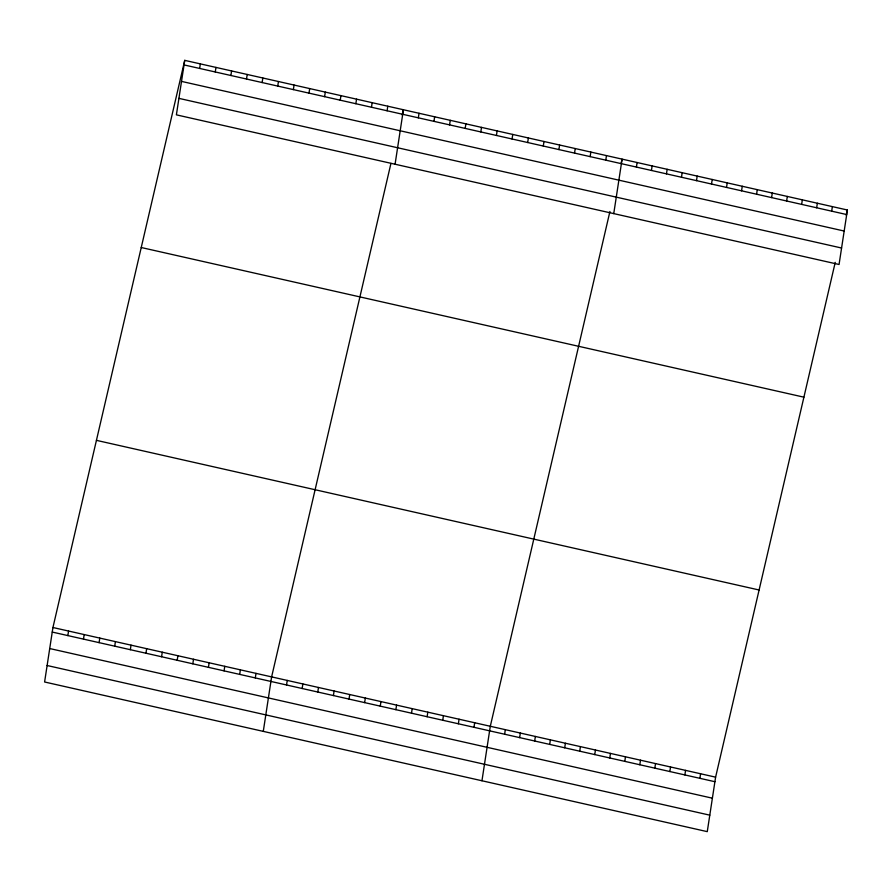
<?xml version="1.0" encoding="UTF-8"?>
<svg xmlns="http://www.w3.org/2000/svg" width="892" height="892" viewBox="0 0 892 892"><rect width="100%" height="100%" fill="white"/><g stroke="black" fill="none" stroke-linecap="round" stroke-linejoin="round"><path stroke-width="1.34" d="M184.733 60.355L176.393 114.845L839.06 264.489L847.4 210.01L184.733 60.355L52.94 627.511L44.6 681.99L707.267 831.645L715.607 777.155L835.235 262.36M67.859 635.595L68.561 631.034M83.48 639.118L84.183 634.569M99.101 642.641L99.793 638.092M199.652 68.439L200.343 63.889M114.722 646.176L115.414 641.616M215.273 71.973L215.964 67.413M130.344 649.699L131.035 645.15M230.894 75.497L231.585 70.947M145.965 653.234L146.656 648.674M246.515 79.02L247.207 74.471M161.586 656.757L162.277 652.197M262.137 82.555L262.828 77.994M177.196 660.281L177.898 655.731M277.746 86.078L278.449 81.529M192.817 663.815L193.519 659.255M293.368 89.613L294.07 85.052M208.438 667.339L209.141 662.789M308.989 93.136L309.691 88.576M224.059 670.862L224.762 666.313M324.61 96.659L325.312 92.11M239.68 674.397L240.383 669.836M340.231 100.194L340.934 95.634M255.302 677.92L255.993 673.371M355.852 103.717L356.555 99.157M263.285 731.373L271.614 676.894L390.941 163.403M371.473 107.241L372.165 102.691M286.544 684.978L287.235 680.418M387.095 110.775L387.786 106.215M302.165 688.501L302.856 683.952M395.078 164.228L403.407 109.749L402.192 114.979M317.786 692.036L318.477 687.476M418.337 117.822L419.028 113.273M333.407 695.559L334.099 690.999M433.958 121.357L434.649 116.796M349.017 699.083L349.72 694.534M449.568 124.88L450.27 120.331M364.638 702.617L365.341 698.057M465.189 128.415L465.892 123.854M380.26 706.141L380.962 701.591M480.81 131.938L481.513 127.378M395.881 709.664L396.583 705.115M496.431 135.461L497.134 130.912M411.502 713.199L412.204 708.638M512.053 138.996L512.755 134.436M427.123 716.722L427.814 712.173M527.674 142.519L528.376 137.959M442.744 720.245L443.435 715.696M543.295 146.043L543.986 141.494M458.365 723.78L459.057 719.22M558.916 149.577L559.607 145.017M473.987 727.303L474.678 722.754M574.537 153.101L575.228 148.551M481.959 780.756L490.299 726.278L609.927 211.482M590.158 156.624L590.85 152.075M504.627 734.227L505.318 729.667M605.779 160.159L606.471 155.598M519.646 737.617L520.337 733.068M613.752 213.612L622.092 159.133L621.178 163.058M534.665 741.007L535.367 736.457M636.42 167.072L637.111 162.522M549.684 744.396L550.386 739.847M651.439 170.472L652.13 165.912M564.703 747.797L565.405 743.237M666.458 173.862L667.149 169.302M579.722 751.187L580.424 746.626M681.477 177.252L682.179 172.702M594.752 754.576L595.443 750.027M696.496 180.641L697.198 176.092M609.771 757.966L610.462 753.417M711.515 184.042L712.217 179.482M624.79 761.367L625.482 756.806M726.534 187.431L727.236 182.871M639.809 764.756L640.501 760.196M741.564 190.821L742.256 186.261M654.828 768.146L655.531 763.597M756.583 194.211L757.275 189.661M669.847 771.535L670.55 766.986M771.602 197.6L772.294 193.051M684.866 774.925L685.569 770.376M786.621 201.001L787.313 196.441M699.886 778.326L700.588 773.765M801.64 204.391L802.343 199.83M816.659 207.78L817.362 203.231M831.678 211.17L832.381 206.621M846.185 215.251L847.4 210.01M184.031 64.915L846.698 214.559M181.511 81.395L844.178 231.039M178.913 98.365L841.58 248.021M141.237 247.519L803.904 397.174M96.425 440.347L759.103 590.002M52.94 627.511L715.607 777.155M52.238 632.06L714.916 781.715M49.718 648.54L712.396 798.195M47.12 665.51L709.798 815.165"/></g></svg>
